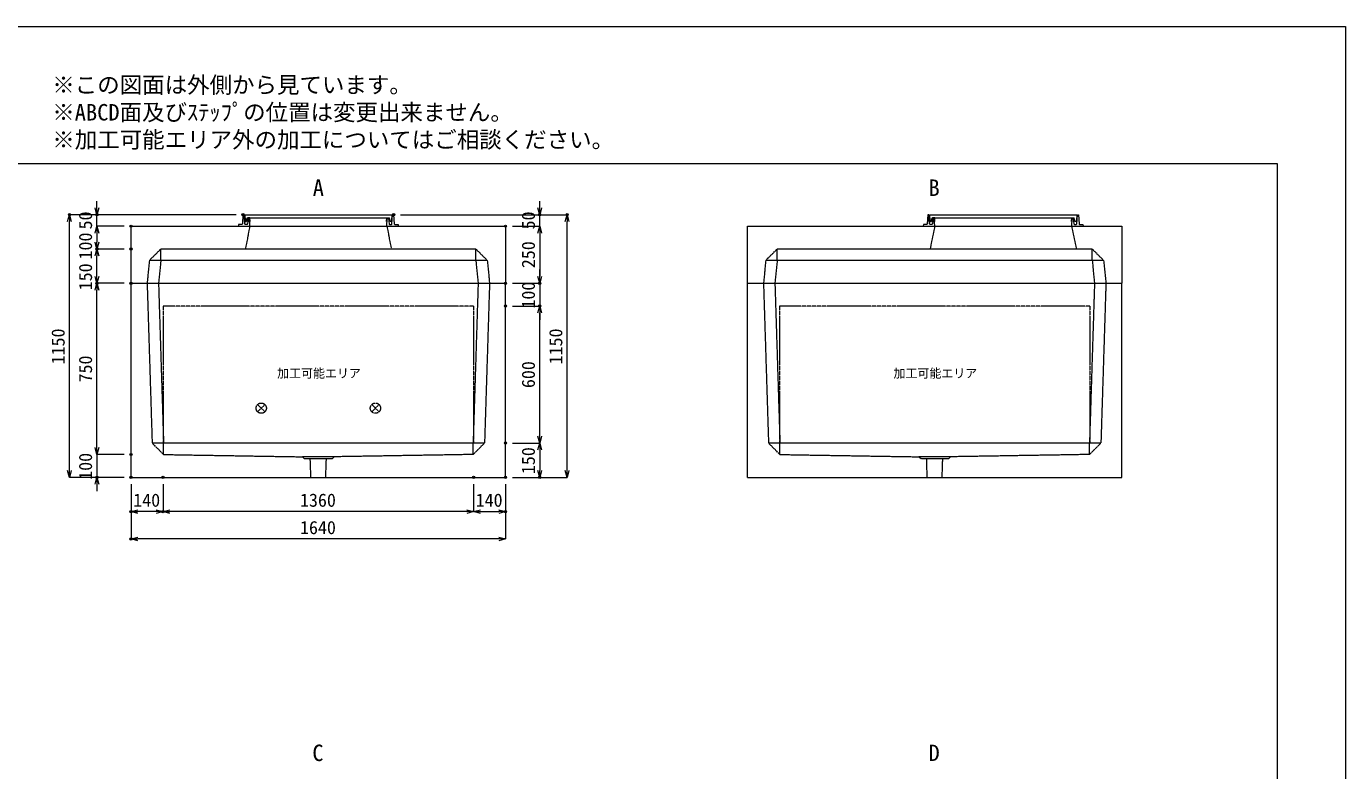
# Model space of a CAD drawing. Units: millimetres, scale not verified. Extents: x -4455 to 4455, y -3150 to 3150.
# Drawn here: x -1324 to 4455, y -109 to 3150 of the extents above; entities that cross this region are included whole.
import ezdxf
from ezdxf.enums import TextEntityAlignment as Align

# ---------------------------------------------------------------- set-up
doc = ezdxf.new("R2010")
doc.units = ezdxf.units.MM
doc.header["$LTSCALE"] = 20
doc.header["$PDMODE"] = 32
doc.header["$PDSIZE"] = 10
doc.linetypes.add('LONG_DASHED1', pattern=[7, 6, -1])
doc.linetypes.add('LONG_DOUBLE_CHAIN', pattern=[21.8, 18, -1, 0.6, -0.6, 0.6, -1])
for name, color, linetype, lineweight in [('0-0_D-TTL', 7, 'Continuous', 9), ('0-1_Defpoints', 7, 'Continuous', 9), ('0-3_D-TTL-TXT', 7, 'Continuous', 9), ('0-4_D-STR-TXT', 7, 'Continuous', 9), ('0-5_D-STR-DIM', 3, 'Continuous', 9), ('0-6_0', 7, 'Continuous', 9), ('0-7_D-STR', 7, 'LONG_DASHED1', 9), ('0-9_D-STR-STR5', 1, 'LONG_DOUBLE_CHAIN', 9), ('0-A_D-STR-STR4', 134, 'Continuous', 9)]:
    doc.layers.add(name, color=color, linetype=linetype, lineweight=lineweight)
doc.styles.add('ＭＳ ゴシック', font='')
doc.styles.get('ＭＳ ゴシック').set_extended_font_data('MS Gothic')

# ---------------------------------------------------------------- blocks, each defined once
blk = doc.blocks.new('A$C4DE05FD1')
at = {"layer": '0-0_D-TTL', "color": 134}
for p, q in [((4000, 76000), (114800, 76000)), ((114800, 76000), (114800, 4000))]:
    blk.add_line(p, q, dxfattribs=at)
at = {"layer": '0-1_Defpoints', "color": 134}
for p, q in [((0, 84000), (118800, 84000)), ((118800, 84000), (118800, 0))]:
    blk.add_line(p, q, dxfattribs=at)
at = {"layer": '0-3_D-TTL-TXT', "style": 'ＭＳ ゴシック'}
for s, p in [('※この図面は外側から見ています。', (43260.9, 79815.7)), ('※ABCD面及びｽﾃｯﾌﾟの位置は変更出来ません。', (43260.9, 78215.7)), ('※加工可能エリア外の加工についてはご相談ください。', (43260.9, 76615.7))]:
    blk.add_text(s, height=962.2, dxfattribs=at).set_placement(p, align=Align.BOTTOM_LEFT)
blk = doc.blocks.new('_Open30')
at = {"layer": '0-6_0'}
blk.add_line((0, 0), (-20, 0), dxfattribs=at)
blk.add_lwpolyline([(-20, 5.36), (0, 0), (-20, -5.36)], dxfattribs=at)
blk = doc.blocks.new('A$C31CA379A')
at = {"layer": '0-4_D-STR-TXT', "style": 'ＭＳ ゴシック'}
for s, p in [('A', (-325.9, -2190.5)), ('B', (35638.6, -2190.5)), ('C', (-351.4, -35190.5)), ('D', (35638.6, -35190.5))]:
    blk.add_text(s, height=962.2, dxfattribs=at).set_placement(p, align=Align.BOTTOM_LEFT)
blk = doc.blocks.new('A$C22C41F4A')
at = {"layer": '0-7_D-STR', "linetype": 'Continuous'}
for p, q in [((-16400, -17000), (-16400, 0)), ((-16400, 0), (16400, 0)), ((16400, -17000), (16400, 0)), ((-16400, -17000), (16400, -17000))]:
    blk.add_line(p, q, dxfattribs=at)
at = {"layer": '0-7_D-STR'}
for p, q in [((-15000, 0), (-14560, -14000)), ((-14000, 0), (-13560, -14000)), ((14000, 0), (13560, -14000)), ((15000, 0), (14560, -14000)), ((-13560, -15000), (-14560, -14000)), ((14560, -14000), (-14560, -14000)), ((-13560, -15000), (-13560, -14000)), ((-13560, -15000), (-1400, -15200)), ((13560, -15000), (1400, -15200)), ((13560, -15000), (14560, -14000)), ((13560, -15000), (13560, -14000)), ((1400, -15200), (-1400, -15200)), ((-1200, -15380), (-1400, -15200)), ((1200, -15380), (-1200, -15380)), ((-653.3, -17000), (-705, -15380)), ((653.3, -17000), (705, -15380)), ((1200, -15380), (1400, -15200))]:
    blk.add_line(p, q, dxfattribs=at)
at = {"layer": '0-9_D-STR-STR5'}
for p, q in [((13600, -2000), (13600, -14000)), ((13600, -14000), (-13600, -14000))]:
    blk.add_line(p, q, dxfattribs=at)
blk.add_lwpolyline([(13600, -2000), (-13600, -2000), (-13600, -14000)], dxfattribs=at)
blk = doc.blocks.new('A$C40286B06')
at = {"layer": '0-7_D-STR', "linetype": 'Continuous'}
for p, q in [((-16400, 5000), (16400, 5000)), ((-16400, 0), (-16400, 5000)), ((16400, 5000), (16400, 0)), ((-16400, 0), (16400, 0))]:
    blk.add_line(p, q, dxfattribs=at)
at = {"layer": '0-7_D-STR'}
for p, q in [((-6000, 5000), (-6400, 3000)), ((6000, 5000), (6400, 3000)), ((-14800, 2000), (-13800, 3000)), ((13800, 3000), (-13800, 3000)), ((-13800, 2000), (-13800, 3000)), ((14800, 2000), (13800, 3000)), ((13800, 2000), (13800, 3000)), ((-14800, 2000), (-15000, 0)), ((14800, 2000), (-14800, 2000)), ((-13800, 2000), (-14000, 0)), ((13800, 2000), (14000, 0)), ((14800, 2000), (15000, 0))]:
    blk.add_line(p, q, dxfattribs=at)
blk = doc.blocks.new('A$C0BCF6768')
at = {"layer": '0-7_D-STR', "linetype": 'Continuous'}
for p, q in [((-16400, 5000), (16400, 5000)), ((-16400, 0), (-16400, 5000)), ((16400, 5000), (16400, 0)), ((-16400, 0), (16400, 0))]:
    blk.add_line(p, q, dxfattribs=at)
at = {"layer": '0-7_D-STR'}
for p, q in [((0, 5000), (-400, 3000)), ((12000, 5000), (12400, 3000)), ((-14800, 2000), (-13800, 3000)), ((13800, 3000), (-13800, 3000)), ((-13800, 2000), (-13800, 3000)), ((14800, 2000), (13800, 3000)), ((13800, 2000), (13800, 3000)), ((-14800, 2000), (-15000, 0)), ((14800, 2000), (-14800, 2000)), ((-13800, 2000), (-14000, 0)), ((13800, 2000), (14000, 0)), ((14800, 2000), (15000, 0))]:
    blk.add_line(p, q, dxfattribs=at)
blk = doc.blocks.new('A$C284D0AE2')
at = {"layer": '0-A_D-STR-STR4'}
for p, q in [((-6980, 160), (-7000, 0)), ((-7000, 0), (7000, 0)), ((-6695.5, 160), (-6980, 160)), ((-6600, 1000), (-6655.6, 197.2)), ((-6500, 1000), (-6600, 1000)), ((-6442.7, 197.2), (-6500, 1000)), ((-6450, 1000), (-6450, 740)), ((-6450, 740), (-6438.3, 740)), ((-6418.4, 721.8), (-6390, 400)), ((-6235.7, 160), (-6402.8, 160)), ((-6390, 400), (-6290, 400)), ((-6290, 400), (-6230, 740)), ((-6230, 740), (6230, 740)), ((-6180, 740), (-6212.4, 401.3)), ((-6212.4, 401.3), (-6172.2, 401.3)), ((-6140, 680), (-6195.9, 195.4)), ((-6000, 740), (-6180, 740)), ((-6040, 680), (-6140, 680)), ((-6000, 0), (-6040, 680)), ((-6023.6, 401.3), (-5983.5, 401.3)), ((-5983.5, 401.3), (-6000, 740)), ((6000, 740), (6180, 740)), ((6212.4, 401.3), (6172.2, 401.3)), ((6180, 740), (6212.4, 401.3)), ((6235.7, 160), (6402.8, 160)), ((6695.5, 160), (6980, 160)), ((6980, 160), (7000, 0))]:
    blk.add_line(p, q, dxfattribs=at)
for points in [[(-6450, 1000), (6450, 1000), (6450, 740), (6438.3, 740)], [(6023.6, 401.3), (5983.5, 401.3), (6000, 740)], [(6000, 0), (6040, 680), (6140, 680), (6195.9, 195.4)], [(6418.4, 721.8), (6390, 400), (6290, 400), (6230, 740)], [(6442.7, 197.2), (6500, 1000), (6600, 1000), (6655.6, 197.2)]]:
    blk.add_lwpolyline(points, dxfattribs=at)
for centre, radius, start, end in [((-6695.5, 200), 40, 270, 356.0372), ((-6402.8, 200), 40, 184.08562, 270), ((-6438.3, 720), 20, 5.04245, 90), ((-6235.7, 200), 40, 270, 353.41806), ((6235.7, 200), 40, 186.58194, 270), ((6402.8, 200), 40, 270, 355.91438), ((6438.3, 720), 20, 90, 174.95755), ((6695.5, 200), 40, 183.9628, 270)]:
    blk.add_arc(centre, radius, start, end, dxfattribs=at)
blk = doc.blocks.new('A$C1C640AAB')
at = {"layer": '0-9_D-STR-STR5'}
for p, q in [((-318.2, -318.2), (318.2, 318.2)), ((-318.2, 318.2), (318.2, -318.2))]:
    blk.add_line(p, q, dxfattribs=at)
blk.add_circle((0, 0), 450, dxfattribs=at)
blk = doc.blocks.new('A$C0e67c24e')
at = {"layer": '0-7_D-STR'}
blk.add_blockref('A$C22C41F4A', (0, 0), dxfattribs=at)
at = {"layer": '0-9_D-STR-STR5'}
for p in [(-5000, -10940), (5000, -10940)]:
    blk.add_blockref('A$C1C640AAB', p, dxfattribs=at)

msp = doc.modelspace()

# ---------------------------------------------------------------- linework, layer by layer
at = {"layer": '0-1_Defpoints'}
for p in [(-1135, 2325), (-1015, 2325), (-375, 2325), (285, 2325), (925, 2325), (1045, 2325), (-865, 2275), (775, 2275), (-1015, 2175), (-865, 2175), (-1015, 2025), (-865, 2025), (-865, 2025), (775, 2025), (775, 2025), (925, 2025), (775, 1925), (925, 1925), (775, 1325), (-865, 1275), (-1015, 1175), (-865, 1175), (-865, 1175), (-725, 1175), (635, 1175), (775, 1175), (775, 1175), (775, 1175), (925, 1175), (-865, 1025), (-725, 1025), (775, 1025), (-865, 905)]:
    msp.add_point(p, dxfattribs=at)
at = {"layer": '0-5_D-STR-DIM'}
for p, q in [((-1015, 2355), (-1015, 2385)), ((925, 2355), (925, 2385)), ((-405, 2325), (-1135, 2325)), ((-405, 2325), (-1015, 2325)), ((-1015, 2275), (-1015, 2325)), ((315, 2325), (925, 2325)), ((315, 2325), (1045, 2325)), ((925, 2275), (925, 2325)), ((-1135, 1205), (-1135, 2295)), ((-895, 2275), (-1015, 2275)), ((-895, 2275), (-1015, 2275)), ((805, 2275), (925, 2275)), ((805, 2275), (925, 2275)), ((1045, 1205), (1045, 2295)), ((-1015, 2245), (-1015, 2205)), ((-1015, 2245), (-1015, 2215)), ((925, 2245), (925, 2055)), ((925, 2245), (925, 2215)), ((-895, 2175), (-1015, 2175)), ((-895, 2175), (-1015, 2175)), ((-1015, 2055), (-1015, 2145)), ((925, 2055), (925, 2085)), ((-895, 2025), (-1015, 2025)), ((-895, 2025), (-1015, 2025)), ((805, 2025), (925, 2025)), ((805, 2025), (925, 2025)), ((925, 2025), (925, 1925)), ((-1015, 1305), (-1015, 1995)), ((805, 1925), (925, 1925)), ((805, 1925), (925, 1925)), ((925, 1895), (925, 1865)), ((925, 1355), (925, 1895)), ((-1015, 1305), (-1015, 1335)), ((-895, 1275), (-1015, 1275)), ((-895, 1275), (-1015, 1275)), ((-1015, 1275), (-1015, 1175)), ((805, 1325), (925, 1325)), ((805, 1325), (925, 1325)), ((925, 1295), (925, 1205)), ((-895, 1175), (-1135, 1175)), ((-895, 1175), (-1015, 1175)), ((805, 1175), (925, 1175)), ((805, 1175), (1045, 1175)), ((-1015, 1145), (-1015, 1115)), ((-865, 1145), (-865, 905)), ((-865, 1145), (-865, 1025)), ((-725, 1145), (-725, 1025)), ((-725, 1145), (-725, 1025)), ((635, 1145), (635, 1025)), ((635, 1145), (635, 1025)), ((775, 1145), (775, 1025)), ((775, 1145), (775, 905)), ((-755, 1025), (-835, 1025)), ((605, 1025), (-695, 1025)), ((665, 1025), (745, 1025)), ((745, 905), (-835, 905))]:
    msp.add_line(p, q, dxfattribs=at)

# ---------------------------------------------------------------- block references
at = {"layer": '0-0_D-TTL', "xscale": 0.075, "yscale": 0.075}
msp.add_blockref('A$C4DE05FD1', (-4455, -3150), dxfattribs=at)
at = {"layer": '0-4_D-STR-TXT', "xscale": 0.075, "yscale": 0.075}
msp.add_blockref('A$C31CA379A', (-45, 2550), dxfattribs=at)
at = {"layer": '0-5_D-STR-DIM', "xscale": 1.5, "yscale": 1.5}
for p, rotation in [((-1135, 2325), 90), ((-1015, 2325), 270), ((925, 2325), 270), ((1045, 2325), 90), ((-1015, 2275), 90), ((-1015, 2275), 90), ((925, 2275), 90), ((925, 2275), 90), ((-1015, 2175), 270), ((-1015, 2175), 90), ((-1015, 2025), 270), ((-1015, 2025), 90), ((925, 2025), 270), ((925, 2025), 270), ((925, 1925), 90), ((925, 1925), 90), ((925, 1325), 270), ((-1015, 1275), 270), ((-1015, 1275), 270), ((925, 1325), 90), ((-1135, 1175), 270), ((-1015, 1175), 90), ((925, 1175), 270), ((1045, 1175), 270), ((-865, 1025), 180), ((-725, 1025), 180), ((635, 1025), 180), ((-865, 905), 180)]:
    msp.add_blockref('_Open30', p, dxfattribs=dict(at, rotation=rotation))
for p in [(-725, 1025), (635, 1025), (775, 1025), (775, 905)]:
    msp.add_blockref('_Open30', p, dxfattribs=at)
at = {"layer": '0-7_D-STR', "xscale": 0.05, "yscale": 0.05}
for name, p in [('A$C40286B06', (-45, 2025)), ('A$C0BCF6768', (2655, 2025)), ('A$C0e67c24e', (-45, 2025)), ('A$C22C41F4A', (2655, 2025))]:
    msp.add_blockref(name, p, dxfattribs=at)
at = {"layer": '0-A_D-STR-STR4', "xscale": 0.05, "yscale": 0.05}
for p in [(-45, 2275), (2955, 2275)]:
    msp.add_blockref('A$C284D0AE2', p, dxfattribs=at)

# ---------------------------------------------------------------- texts
at = {"layer": '0-5_D-STR-DIM', "style": 'ＭＳ ゴシック'}
for s, p in [('50', (-1018.9, 2260.85)), ('50', (921.1, 2260.85)), ('100', (-1018.9, 2129.22)), ('250', (921.1, 2091.2)), ('150', (-1018.9, 1994.22)), ('100', (921.1, 1914.22)), ('1150', (-1138.9, 1669.72)), ('1150', (1041.1, 1669.72)), ('750', (-1018.9, 1590.6)), ('600', (921.1, 1565.9)), ('100', (-1018.9, 1164.22)), ('150', (921.1, 1189.22))]:
    msp.add_text(s, height=57.77, rotation=90, dxfattribs=at).set_placement(p, align=Align.BOTTOM_LEFT)
for s, p in [('140', (-855.78, 1028.9)), ('1360', (-125.28, 1028.9)), ('140', (644.22, 1028.9)), ('1640', (-125.28, 908.9))]:
    msp.add_text(s, height=57.77, dxfattribs=at).set_placement(p, align=Align.BOTTOM_LEFT)
at = {"layer": '0-9_D-STR-STR5', "style": 'ＭＳ ゴシック'}
for p in [(-225.48, 1599.65), (2474.52, 1599.65)]:
    msp.add_text('加工可能エリア', height=38.42, dxfattribs=at).set_placement(p, align=Align.BOTTOM_LEFT)

doc.saveas('drawing.dxf')
